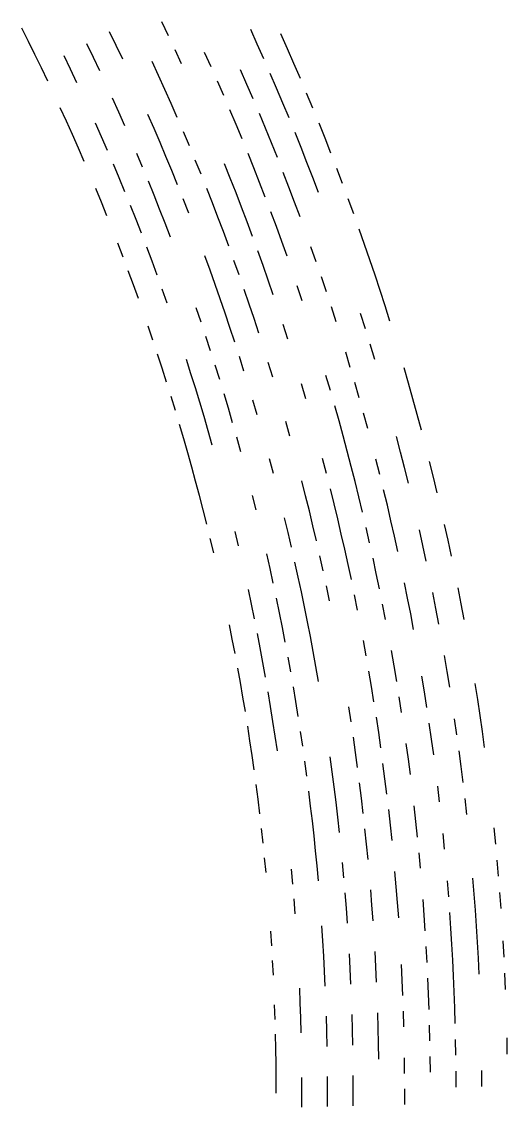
# Model space of a CAD drawing. Header units: metres. Extents: x -298 to 300, y -298 to 299.
# Drawn here: x 243.5 to 300, y -2.4 to 123.9 of the extents above; entities that cross this region are included whole.
import ezdxf

# ---------------------------------------------------------------- set-up
doc = ezdxf.new("R2010")
doc.units = ezdxf.units.M

msp = doc.modelspace()

# ---------------------------------------------------------------- linework, layer by layer
for p, q in [((260.5631, 122.308464, -692.8203), (259.78687, 123.9417, -692.8203)), ((244.25517, 121.65734, -692.8203), (243.48338, 123.1881, -692.8203)), ((254.48021, 121.17339, -692.8203), (253.71123, 122.768486, -692.8203)), ((270.89673, 121.31921, -692.8203), (270.12646, 123.01757, -692.8203)), ((245.01732, 120.1217, -692.8203), (244.25517, 121.65734, -692.8203)), ((251.82536, 119.79229, -692.8203), (251.06511, 121.37072, -692.8203)), ((271.6563, 119.61596, -692.8203), (270.89673, 121.31921, -692.8203)), ((274.40173, 120.80242, -692.8203), (273.63458, 122.52288, -692.8203)), ((245.76982, 118.58129, -692.8203), (245.01732, 120.1217, -692.8203)), ((255.23912, 119.57354, -692.8203), (254.48021, 121.17339, -692.8203)), ((262.08472, 119.027336, -692.8203), (261.32904, 120.67028, -692.8203)), ((265.51587, 118.69976, -692.8203), (264.7622, 120.36431, -692.8203)), ((275.15796, 119.0772, -692.8203), (274.40173, 120.80242, -692.8203)), ((249.16948, 118.41326, -692.8203), (248.41795, 119.97503, -692.8203)), ((252.57567, 118.2091, -692.8203), (251.82536, 119.79229, -692.8203)), ((259.40625, 117.692375, -692.8203), (258.65906, 119.318535, -692.8203)), ((275.90344, 117.34722, -692.8203), (275.15796, 119.0772, -692.8203)), ((246.51262, 117.03619, -692.8203), (245.76982, 118.58129, -692.8203)), ((249.91118, 116.84673, -692.8203), (249.16948, 118.41326, -692.8203)), ((260.1432, 116.06158, -692.8203), (259.40625, 117.692375, -692.8203)), ((269.6931, 116.64471, -692.8203), (268.95227, 118.33556, -692.8203)), ((273.14337, 116.195244, -692.8203), (272.4052, 117.90795, -692.8203)), ((266.9917, 115.35662, -692.8203), (266.25903, 117.03051, -692.8203)), ((270.42334, 114.94921, -692.8203), (269.6931, 116.64471, -692.8203)), ((254.76671, 113.43157, -692.8203), (254.04637, 115.02868, -692.8203)), ((260.86993, 114.42614, -692.8203), (260.1432, 116.06158, -692.8203)), ((273.87073, 114.47796, -692.8203), (273.14337, 116.195244, -692.8203)), ((277.36163, 113.873344, -692.8203), (276.63794, 115.6126, -692.8203)), ((248.6826, 112.37316, -692.8203), (247.96904, 113.93206, -692.8203)), ((261.58643, 112.786125, -692.8203), (260.86993, 114.42614, -692.8203)), ((274.58734, 112.756096, -692.8203), (273.87073, 114.47796, -692.8203)), ((255.47704, 111.82998, -692.8203), (254.76671, 113.43157, -692.8203)), ((258.88232, 111.50399, -692.8203), (258.17395, 113.12701, -692.8203)), ((268.42554, 111.99511, -692.8203), (267.71393, 113.67809, -692.8203)), ((271.8518, 111.54458, -692.8203), (271.14294, 113.24914, -692.8203)), ((249.3864, 110.80984, -692.8203), (248.6826, 112.37316, -692.8203)), ((252.77916, 110.534996, -692.8203), (252.07701, 112.11968, -692.8203)), ((259.58044, 109.87652, -692.8203), (258.88232, 111.50399, -692.8203)), ((269.1266, 110.30764, -692.8203), (268.42554, 111.99511, -692.8203)), ((272.54993, 109.83556, -692.8203), (271.8518, 111.54458, -692.8203)), ((278.77612, 110.38134, -692.8203), (278.07434, 112.12957, -692.8203)), ((250.08037, 109.24206, -692.8203), (249.3864, 110.80984, -692.8203)), ((253.4713, 108.945915, -692.8203), (252.77916, 110.534996, -692.8203)), ((262.98834, 109.49273, -692.8203), (262.29248, 111.141655, -692.8203)), ((275.98804, 109.299, -692.8203), (275.2931, 111.02975, -692.8203)), ((279.46686, 108.628716, -692.8203), (278.77612, 110.38134, -692.8203)), ((250.76445, 107.669975, -692.8203), (250.08037, 109.24206, -692.8203)), ((260.2683, 108.24468, -692.8203), (259.58044, 109.87652, -692.8203)), ((273.2373, 108.122215, -692.8203), (272.54993, 109.83556, -692.8203)), ((276.67206, 107.563896, -692.8203), (275.98804, 109.299, -692.8203)), ((257.5475, 106.99871, -692.8203), (256.86743, 108.61346, -692.8203)), ((260.94598, 106.60854, -692.8203), (260.2683, 108.24468, -692.8203)), ((264.34875, 106.18194, -692.8203), (263.6737, 107.8395, -692.8203)), ((267.75555, 105.718834, -692.8203), (267.08337, 107.39782, -692.8203)), ((270.49683, 106.91961, -692.8203), (269.81702, 108.615776, -692.8203)), ((277.3452, 105.824486, -692.8203), (276.67206, 107.563896, -692.8203)), ((254.82567, 105.75478, -692.8203), (254.15349, 107.35247, -692.8203)), ((261.61334, 104.96813, -692.8203), (260.94598, 106.60854, -692.8203)), ((271.16602, 105.21917, -692.8203), (270.49683, 106.91961, -692.8203)), ((274.57983, 104.68261, -692.8203), (273.91394, 106.40453, -692.8203)), ((280.8153, 105.11056, -692.8203), (280.1466, 106.87176, -692.8203)), ((255.48778, 104.152885, -692.8203), (254.82567, 105.75478, -692.8203)), ((258.877, 103.75643, -692.8203), (258.21735, 105.37966, -692.8203)), ((268.41724, 104.03564, -692.8203), (267.75555, 105.718834, -692.8203)), ((271.82446, 103.51455, -692.8203), (271.16602, 105.21917, -692.8203)), ((278.00732, 104.080894, -692.8203), (277.3452, 105.824486, -692.8203)), ((252.75731, 102.928185, -692.8203), (252.10295, 104.51293, -692.8203)), ((259.5265, 102.12908, -692.8203), (258.877, 103.75643, -692.8203)), ((265.6676, 102.85421, -692.8203), (265.01343, 104.520164, -692.8203)), ((269.06824, 102.34832, -692.8203), (268.41724, 104.03564, -692.8203)), ((275.23486, 102.956535, -692.8203), (274.57983, 104.68261, -692.8203)), ((253.40172, 101.33929, -692.8203), (252.75731, 102.928185, -692.8203)), ((256.78174, 100.9367, -692.8203), (256.13977, 102.54684, -692.8203)), ((262.9171, 101.67489, -692.8203), (262.2704, 103.3236, -692.8203)), ((266.31128, 101.1842, -692.8203), (265.6676, 102.85421, -692.8203)), ((269.70874, 100.65691, -692.8203), (269.06824, 102.34832, -692.8203)), ((275.87903, 101.22637, -692.8203), (275.23486, 102.956535, -692.8203)), ((282.1195, 101.575676, -692.8203), (281.47296, 103.345146, -692.8203)), ((260.16577, 100.49767, -692.8203), (259.5265, 102.12908, -692.8203)), ((266.94446, 99.510124, -692.8203), (266.31128, 101.1842, -692.8203)), ((273.10913, 100.09301, -692.8203), (272.47217, 101.80581, -692.8203)), ((257.41357, 99.32256, -692.8203), (256.78174, 100.9367, -692.8203)), ((260.7948, 98.862236, -692.8203), (260.16577, 100.49767, -692.8203)), ((270.33856, 98.96151, -692.8203), (269.70874, 100.65691, -692.8203)), ((273.73535, 98.37621, -692.8203), (273.10913, 100.09301, -692.8203)), ((267.56714, 97.832115, -692.8203), (266.94446, 99.510124, -692.8203)), ((283.37915, 98.02459, -692.8203), (282.75488, 99.80212, -692.8203)), ((255.27489, 96.54873, -692.8203), (254.6605, 98.14953, -692.8203)), ((258.64673, 96.08245, -692.8203), (258.03528, 97.70443, -692.8203)), ((274.35083, 96.65554, -692.8203), (273.73535, 98.37621, -692.8203)), ((277.7461, 96.011955, -692.8203), (277.13464, 97.75402, -692.8203)), ((283.9922, 96.24316, -692.8203), (283.37915, 98.02459, -692.8203)), ((259.24805, 94.4566, -692.8203), (258.64673, 96.08245, -692.8203)), ((265.40002, 95.04034, -692.8203), (264.79492, 96.70483, -692.8203)), ((268.78088, 94.46444, -692.8203), (268.17932, 96.1502, -692.8203)), ((271.56622, 95.55892, -692.8203), (270.95776, 97.26214, -692.8203)), ((284.59412, 94.45791, -692.8203), (283.9922, 96.24316, -692.8203)), ((256.4734, 93.335686, -692.8203), (255.8792, 94.944084, -692.8203)), ((265.99463, 93.37206, -692.8203), (265.40002, 95.04034, -692.8203)), ((272.164, 93.85189, -692.8203), (271.56622, 95.55892, -692.8203)), ((272.75104, 92.141106, -692.8203), (272.164, 93.85189, -692.8203)), ((278.93616, 92.51641, -692.8203), (278.34668, 94.266045, -692.8203)), ((285.18475, 92.66888, -692.8203), (284.59412, 94.45791, -692.8203)), ((257.0575, 91.72353, -692.8203), (256.4734, 93.335686, -692.8203)), ((260.41998, 91.19372, -692.8203), (259.8391, 92.82702, -692.8203)), ((266.57886, 91.700096, -692.8203), (265.99463, 93.37206, -692.8203)), ((269.95215, 91.08172, -692.8203), (269.37183, 92.774925, -692.8203)), ((276.13208, 91.470604, -692.8203), (275.5492, 93.20266, -692.8203)), ((285.76416, 90.87615, -692.8203), (285.18475, 92.66888, -692.8203)), ((267.15247, 90.02444, -692.8203), (266.57886, 91.700096, -692.8203)), ((270.52185, 89.38488, -692.8203), (269.95215, 91.08172, -692.8203)), ((264.35205, 88.96929, -692.8203), (263.7851, 90.62737, -692.8203)), ((267.71558, 88.34521, -692.8203), (267.15247, 90.02444, -692.8203)), ((280.0822, 89.00616, -692.8203), (279.5147, 90.763084, -692.8203)), ((283.4707, 88.21029, -692.8203), (282.90808, 89.9887, -692.8203)), ((286.33228, 89.07983, -692.8203), (285.76416, 90.87615, -692.8203)), ((258.7489, 86.86544, -692.8203), (258.1953, 88.488365, -692.8203)), ((271.0808, 87.68447, -692.8203), (270.52185, 89.38488, -692.8203)), ((274.44757, 86.98702, -692.8203), (273.89282, 88.70861, -692.8203)), ((265.45465, 85.6426, -692.8203), (264.90857, 87.3077, -692.8203)), ((268.26813, 86.66247, -692.8203), (267.71558, 88.34521, -692.8203)), ((284.56238, 84.643, -692.8203), (284.02216, 86.42837, -692.8203)), ((259.82556, 83.60931, -692.8203), (259.29236, 85.23907, -692.8203)), ((269.34143, 83.286644, -692.8203), (268.81006, 84.97625, -692.8203)), ((281.71838, 83.71429, -692.8203), (281.18408, 85.48165, -692.8203)), ((260.3485, 81.97619, -692.8203), (259.82556, 83.60931, -692.8203)), ((263.16974, 82.97405, -692.8203), (262.6405, 84.62487, -692.8203)), ((266.51538, 82.30221, -692.8203), (265.99023, 83.97408, -692.8203)), ((272.69373, 82.56255, -692.8203), (272.16687, 84.27325, -692.8203)), ((288.4917, 81.85964, -692.8203), (287.96887, 83.66976, -692.8203)), ((263.68866, 81.31994, -692.8203), (263.16974, 82.97405, -692.8203)), ((279.40015, 81.00414, -692.8203), (278.88287, 82.75707, -692.8203)), ((264.19714, 79.66256, -692.8203), (263.68866, 81.31994, -692.8203)), ((276.55798, 80.06667, -692.8203), (276.0467, 81.80172, -692.8203)), ((282.75366, 80.16955, -692.8203), (282.24158, 81.943535, -692.8203)), ((289.00317, 80.04626, -692.8203), (288.4917, 81.85964, -692.8203)), ((261.3636, 78.70022, -692.8203), (260.8612, 80.339806, -692.8203)), ((264.69525, 78.00201, -692.8203), (264.19714, 79.66256, -692.8203)), ((267.53418, 78.94869, -692.8203), (267.03003, 80.62707, -692.8203)), ((270.87183, 78.19817, -692.8203), (270.3723, 79.897545, -692.8203)), ((289.5033, 78.22967, -692.8203), (289.00317, 80.04626, -692.8203)), ((268.0277, 77.26717, -692.8203), (267.53418, 78.94869, -692.8203)), ((280.4015, 77.48873, -692.8203), (279.90637, 79.24804, -692.8203)), ((283.7444, 76.61202, -692.8203), (283.25464, 78.39236, -692.8203)), ((265.18292, 76.33834, -692.8203), (264.69525, 78.00201, -692.8203)), ((274.6936, 75.68749, -692.8203), (274.20984, 77.41094, -692.8203)), ((280.88568, 75.72637, -692.8203), (280.4015, 77.48873, -692.8203)), ((289.99188, 76.409966, -692.8203), (289.5033, 78.22967, -692.8203)), ((262.33746, 75.411674, -692.8203), (261.8557, 77.05749, -692.8203)), ((265.66016, 74.67162, -692.8203), (265.18292, 76.33834, -692.8203)), ((262.8089, 73.76287, -692.8203), (262.33746, 75.411674, -692.8203)), ((268.98303, 73.89495, -692.8203), (268.51068, 75.58257, -692.8203)), ((281.3587, 73.96093, -692.8203), (280.88568, 75.72637, -692.8203)), ((287.5675, 73.86233, -692.8203), (287.09485, 75.66689, -692.8203)), ((263.27002, 72.11108, -692.8203), (262.8089, 73.76287, -692.8203)), ((281.82068, 72.19259, -692.8203), (281.3587, 73.96093, -692.8203)), ((288.02875, 72.0548, -692.8203), (287.5675, 73.86233, -692.8203)), ((263.7207, 70.45641, -692.8203), (263.27002, 72.11108, -692.8203)), ((272.76257, 71.37014, -692.8203), (272.30597, 73.0816, -692.8203)), ((278.95056, 71.34481, -692.8203), (278.49396, 73.095146, -692.8203)), ((282.27155, 70.42132, -692.8203), (281.82068, 72.19259, -692.8203)), ((285.14642, 71.25298, -692.8203), (284.6903, 73.04226, -692.8203)), ((288.47864, 70.24438, -692.8203), (288.02875, 72.0548, -692.8203)), ((291.38916, 70.93279, -692.8203), (290.9348, 72.76144, -692.8203)), ((291.8319, 69.10131, -692.8203), (291.38916, 70.93279, -692.8203)), ((264.16095, 68.79894, -692.8203), (263.7207, 70.45641, -692.8203)), ((276.52014, 68.76409, -692.8203), (276.07983, 70.49923, -692.8203)), ((279.8307, 67.835625, -692.8203), (279.39612, 69.591606, -692.8203)), ((282.71124, 68.64727, -692.8203), (282.27155, 70.42132, -692.8203)), ((264.59082, 67.138725, -692.8203), (264.16095, 68.79894, -692.8203)), ((270.76636, 67.11556, -692.8203), (270.33655, 68.81463, -692.8203)), ((276.94952, 67.02618, -692.8203), (276.52014, 68.76409, -692.8203)), ((283.13977, 66.870445, -692.8203), (282.71124, 68.64727, -692.8203)), ((286.0249, 67.665886, -692.8203), (285.5913, 69.46081, -692.8203)), ((265.01025, 65.47582, -692.8203), (264.59082, 67.138725, -692.8203)), ((277.36804, 65.285576, -692.8203), (276.94952, 67.02618, -692.8203)), ((280.25415, 66.07693, -692.8203), (279.8307, 67.835625, -692.8203)), ((286.44727, 65.86828, -692.8203), (286.0249, 67.665886, -692.8203)), ((274.48132, 64.49645, -692.8203), (274.0678, 66.218925, -692.8203)), ((280.66663, 64.315575, -692.8203), (280.25415, 66.07693, -692.8203)), ((286.85828, 64.068016, -692.8203), (286.44727, 65.86828, -692.8203)), ((268.70618, 62.924763, -692.8203), (268.30267, 64.610985, -692.8203)), ((274.8839, 62.77141, -692.8203), (274.48132, 64.49645, -692.8203)), ((277.77557, 63.542377, -692.8203), (277.36804, 65.285576, -692.8203)), ((283.96338, 63.308857, -692.8203), (283.55725, 65.090965, -692.8203)), ((290.16425, 62.97539, -692.8203), (289.76, 64.79659, -692.8203)), ((293.09106, 63.590565, -692.8203), (292.68286, 65.43011, -692.8203)), ((265.81775, 62.14223, -692.8203), (265.41925, 63.81029, -692.8203)), ((281.06805, 62.551655, -692.8203), (280.66663, 64.315575, -692.8203)), ((287.25806, 62.265186, -692.8203), (286.85828, 64.068016, -692.8203)), ((293.48767, 61.748432, -692.8203), (293.09106, 63.590565, -692.8203)), ((272.37878, 60.293232, -692.8203), (271.99176, 62.002613, -692.8203)), ((281.45837, 60.785236, -692.8203), (281.06805, 62.551655, -692.8203)), ((290.55707, 61.15166, -692.8203), (290.16425, 62.97539, -692.8203)), ((275.65674, 59.31383, -692.8203), (275.27576, 61.043842, -692.8203)), ((278.5578, 60.04842, -692.8203), (278.17218, 61.79665, -692.8203)), ((281.8376, 59.016376, -692.8203), (281.45837, 60.785236, -692.8203)), ((284.7422, 59.73714, -692.8203), (284.3584, 61.52422, -692.8203)), ((272.75513, 58.58144, -692.8203), (272.37878, 60.293232, -692.8203)), ((285.11475, 57.94765, -692.8203), (284.7422, 59.73714, -692.8203)), ((276.0268, 57.58144, -692.8203), (275.65674, 59.31383, -692.8203)), ((279.29602, 56.54485, -692.8203), (278.93243, 58.29781, -692.8203)), ((288.38916, 56.842, -692.8203), (288.02344, 58.65209, -692.8203)), ((270.214, 56.155384, -692.8203), (269.85297, 57.851276, -692.8203)), ((273.4754, 55.150898, -692.8203), (273.1206, 56.8673, -692.8203)), ((276.386, 55.84676, -692.8203), (276.0268, 57.58144, -692.8203)), ((282.56262, 55.471607, -692.8203), (282.2057, 57.245136, -692.8203)), ((291.66675, 55.666035, -692.8203), (291.30835, 57.496906, -692.8203)), ((294.60803, 56.20757, -692.8203), (294.24622, 58.056873, -692.8203)), ((270.56433, 54.457233, -692.8203), (270.214, 56.155384, -692.8203)), ((276.73425, 54.10982, -692.8203), (276.386, 55.84676, -692.8203)), ((285.82617, 54.361774, -692.8203), (285.47607, 56.15584, -692.8203)), ((288.7434, 55.02962, -692.8203), (288.38916, 56.842, -692.8203)), ((292.01355, 53.832935, -692.8203), (291.66675, 55.666035, -692.8203)), ((294.95825, 54.356007, -692.8203), (294.60803, 56.20757, -692.8203)), ((273.81934, 53.43224, -692.8203), (273.4754, 55.150898, -692.8203)), ((289.08636, 53.215015, -692.8203), (288.7434, 55.02962, -692.8203)), ((267.98816, 52.08376, -692.8203), (267.65277, 53.765797, -692.8203)), ((274.1526, 51.711475, -692.8203), (273.81934, 53.43224, -692.8203)), ((277.07166, 52.370716, -692.8203), (276.73425, 54.10982, -692.8203)), ((268.313, 50.399647, -692.8203), (267.98816, 52.08376, -692.8203)), ((271.23303, 51.054462, -692.8203), (270.90405, 52.756916, -692.8203)), ((277.39807, 50.629505, -692.8203), (277.07166, 52.370716, -692.8203)), ((283.56653, 50.13799, -692.8203), (283.2431, 51.917957, -692.8203)), ((271.55127, 49.349964, -692.8203), (271.23303, 51.054462, -692.8203)), ((277.71362, 48.88628, -692.8203), (277.39807, 50.629505, -692.8203)), ((286.8086, 48.966755, -692.8203), (286.49243, 50.76717, -692.8203)), ((271.8589, 47.64345, -692.8203), (271.55127, 49.349964, -692.8203)), ((274.78644, 48.263752, -692.8203), (274.4749, 49.988605, -692.8203)), ((292.9851, 48.32091, -692.8203), (292.6728, 50.160297, -692.8203)), ((268.93085, 47.02538, -692.8203), (268.6272, 48.71349, -692.8203)), ((278.01813, 47.14104, -692.8203), (277.71362, 48.88628, -692.8203)), ((284.17993, 46.57201, -692.8203), (283.8789, 48.355976, -692.8203)), ((287.11353, 47.164387, -692.8203), (286.8086, 48.966755, -692.8203)), ((293.28577, 46.479603, -692.8203), (292.9851, 48.32091, -692.8203)), ((269.22388, 45.335407, -692.8203), (268.93085, 47.02538, -692.8203)), ((290.34387, 45.936024, -692.8203), (290.04663, 47.758717, -692.8203)), ((296.53455, 45.066883, -692.8203), (296.24268, 46.92864, -692.8203)), ((272.44183, 44.22481, -692.8203), (272.1557, 45.935047, -692.8203)), ((275.37695, 44.808247, -692.8203), (275.08716, 46.536945, -692.8203)), ((284.46985, 44.786182, -692.8203), (284.17993, 46.57201, -692.8203)), ((290.62964, 44.11147, -692.8203), (290.34387, 45.936024, -692.8203)), ((269.5063, 43.643574, -692.8203), (269.22388, 45.335407, -692.8203)), ((272.71716, 42.512745, -692.8203), (272.44183, 44.22481, -692.8203)), ((275.65594, 43.077778, -692.8203), (275.37695, 44.808247, -692.8203)), ((287.6892, 43.554035, -692.8203), (287.40704, 45.360126, -692.8203)), ((296.81476, 43.203327, -692.8203), (296.53455, 45.066883, -692.8203)), ((281.80737, 42.4453, -692.8203), (281.53223, 44.214466, -692.8203)), ((285.01593, 41.209187, -692.8203), (284.74854, 42.998554, -692.8203)), ((297.08325, 41.338, -692.8203), (296.81476, 43.203327, -692.8203)), ((270.03918, 40.25472, -692.8203), (269.77808, 41.95, -692.8203)), ((272.9818, 40.799, -692.8203), (272.71716, 42.512745, -692.8203)), ((291.16675, 40.45708, -692.8203), (290.90393, 42.285114, -692.8203)), ((294.11847, 40.94469, -692.8203), (293.85254, 42.79143, -692.8203)), ((273.23566, 39.083607, -692.8203), (272.9818, 40.799, -692.8203)), ((276.18127, 39.611652, -692.8203), (275.92407, 41.34554, -692.8203)), ((282.32434, 38.901905, -692.8203), (282.0714, 40.674427, -692.8203)), ((285.2721, 39.41817, -692.8203), (285.01593, 41.209187, -692.8203)), ((291.4181, 38.6274, -692.8203), (291.16675, 40.45708, -692.8203)), ((297.34003, 39.471058, -692.8203), (297.08325, 41.338, -692.8203)), ((270.28967, 38.55782, -692.8203), (270.03918, 40.25472, -692.8203)), ((288.4677, 38.125477, -692.8203), (288.2196, 39.936634, -692.8203)), ((270.52948, 36.859364, -692.8203), (270.28967, 38.55782, -692.8203)), ((279.6147, 36.632343, -692.8203), (279.3761, 38.387928, -692.8203)), ((282.56604, 37.127827, -692.8203), (282.32434, 38.901905, -692.8203)), ((288.70447, 36.312794, -692.8203), (288.4677, 38.125477, -692.8203)), ((294.6156, 37.246387, -692.8203), (294.3728, 39.096333, -692.8203)), ((276.66296, 36.13912, -692.8203), (276.4276, 37.87615, -692.8203)), ((285.75073, 35.83141, -692.8203), (285.5171, 37.625538, -692.8203)), ((294.84668, 35.394917, -692.8203), (294.6156, 37.246387, -692.8203)), ((279.84222, 34.875324, -692.8203), (279.6147, 36.632343, -692.8203)), ((285.97314, 34.035816, -692.8203), (285.75073, 35.83141, -692.8203)), ((270.9771, 33.458027, -692.8203), (270.75867, 35.159412, -692.8203)), ((277.10107, 32.660755, -692.8203), (276.88745, 34.400623, -692.8203)), ((280.05872, 33.11687, -692.8203), (279.84222, 34.875324, -692.8203)), ((283.0161, 33.575214, -692.8203), (282.79663, 35.352222, -692.8203)), ((292.1031, 33.129322, -692.8203), (291.8863, 34.96346, -692.8203)), ((271.18488, 31.7553, -692.8203), (270.9771, 33.458027, -692.8203)), ((280.26416, 31.357046, -692.8203), (280.05872, 33.11687, -692.8203)), ((283.22437, 31.796804, -692.8203), (283.0161, 33.575214, -692.8203)), ((295.27405, 31.687796, -692.8203), (295.06616, 33.54204, -692.8203)), ((277.3037, 30.919546, -692.8203), (277.10107, 32.660755, -692.8203)), ((286.38403, 30.440542, -692.8203), (286.1842, 32.23882, -692.8203)), ((289.3463, 30.866201, -692.8203), (289.1438, 32.683094, -692.8203)), ((277.49542, 29.177084, -692.8203), (277.3037, 30.919546, -692.8203)), ((280.45856, 29.595968, -692.8203), (280.26416, 31.357046, -692.8203)), ((286.5725, 28.641012, -692.8203), (286.38403, 30.440542, -692.8203)), ((289.53748, 29.048056, -692.8203), (289.3463, 30.866201, -692.8203)), ((271.5683, 28.345999, -692.8203), (271.38196, 30.05126, -692.8203)), ((277.67615, 27.433432, -692.8203), (277.49542, 29.177084, -692.8203)), ((283.6073, 28.236227, -692.8203), (283.4214, 30.017141, -692.8203)), ((292.68433, 27.6191, -692.8203), (292.50214, 29.457052, -692.8203)), ((298.6339, 28.238272, -692.8203), (298.4477, 30.11373, -692.8203)), ((283.78204, 26.454184, -692.8203), (283.6073, 28.236227, -692.8203)), ((271.9088, 24.93212, -692.8203), (271.7439, 26.639608, -692.8203)), ((277.84595, 25.68865, -692.8203), (277.67615, 27.433432, -692.8203)), ((289.88544, 25.408285, -692.8203), (289.71716, 27.22872, -692.8203)), ((275.03406, 23.582083, -692.8203), (274.87756, 25.309256, -692.8203)), ((278.00476, 23.9428, -692.8203), (277.84595, 25.68865, -692.8203)), ((280.97534, 24.305807, -692.8203), (280.81415, 26.070272, -692.8203)), ((298.97107, 24.484, -692.8203), (298.80835, 26.361685, -692.8203)), ((287.0702, 23.235739, -692.8203), (286.91565, 25.038534, -692.8203)), ((296.1383, 22.398672, -692.8203), (295.98877, 24.258627, -692.8203)), ((284.239, 21.101797, -692.8203), (284.0979, 22.886892, -692.8203)), ((287.21344, 21.431967, -692.8203), (287.0702, 23.235739, -692.8203)), ((293.16162, 22.098745, -692.8203), (293.01416, 23.93987, -692.8203)), ((275.31445, 20.124899, -692.8203), (275.1797, 21.853933, -692.8203)), ((281.2644, 20.773916, -692.8203), (281.12537, 22.540335, -692.8203)), ((290.3216, 19.94103, -692.8203), (290.18762, 21.764364, -692.8203)), ((296.27606, 20.537802, -692.8203), (296.1383, 22.398672, -692.8203)), ((299.26093, 20.725729, -692.8203), (299.1219, 22.605337, -692.8203)), ((281.3922, 19.006643, -692.8203), (281.2644, 20.773916, -692.8203)), ((284.3689, 19.315847, -692.8203), (284.239, 21.101797, -692.8203)), ((287.34534, 19.62731, -692.8203), (287.21344, 21.431967, -692.8203)), ((293.422, 18.41384, -692.8203), (293.2976, 20.256704, -692.8203)), ((296.40222, 18.676077, -692.8203), (296.27606, 20.537802, -692.8203)), ((290.4441, 18.116842, -692.8203), (290.3216, 19.94103, -692.8203)), ((272.5724, 16.380667, -692.8203), (272.46118, 18.092611, -692.8203)), ((278.53033, 16.950369, -692.8203), (278.4154, 18.699697, -692.8203)), ((293.53485, 16.570211, -692.8203), (293.422, 18.41384, -692.8203)), ((296.5166, 16.813559, -692.8203), (296.40222, 18.676077, -692.8203)), ((278.63428, 15.200308, -692.8203), (278.53033, 16.950369, -692.8203)), ((293.6361, 14.725882, -692.8203), (293.53485, 16.570211, -692.8203)), ((296.61932, 14.950369, -692.8203), (296.5166, 16.813559, -692.8203)), ((299.60718, 15.082083, -692.8203), (299.5036, 16.96404, -692.8203)), ((278.72717, 13.449636, -692.8203), (278.63428, 15.200308, -692.8203)), ((281.70923, 13.70043, -692.8203), (281.61475, 15.469839, -692.8203)), ((284.69116, 13.953451, -692.8203), (284.59497, 15.741598, -692.8203)), ((290.6546, 14.46633, -692.8203), (290.55505, 16.291922, -692.8203)), ((272.76257, 12.954855, -692.8203), (272.67285, 14.668081, -692.8203)), ((284.77618, 12.164724, -692.8203), (284.69116, 13.953451, -692.8203)), ((287.75952, 12.401297, -692.8203), (287.67297, 14.208761, -692.8203)), ((293.72577, 12.880941, -692.8203), (293.6361, 14.725882, -692.8203)), ((296.71033, 13.086538, -692.8203), (296.61932, 14.950369, -692.8203)), ((278.80908, 11.698385, -692.8203), (278.72717, 13.449636, -692.8203)), ((281.79272, 11.93041, -692.8203), (281.70923, 13.70043, -692.8203)), ((290.81934, 10.813375, -692.8203), (290.74268, 12.640127, -692.8203)), ((293.80383, 11.035452, -692.8203), (293.72577, 12.880941, -692.8203)), ((299.77893, 11.316366, -692.8203), (299.69897, 13.199514, -692.8203)), ((275.8949, 9.735586, -692.8203), (275.82538, 11.468588, -692.8203)), ((287.83466, 10.593313, -692.8203), (287.75952, 12.401297, -692.8203)), ((290.8844, 8.986166, -692.8203), (290.81934, 10.813375, -692.8203)), ((293.87024, 9.189505, -692.8203), (293.80383, 11.035452, -692.8203)), ((272.96704, 7.812155, -692.8203), (272.90967, 9.526815, -692.8203)), ((275.95355, 8.002157, -692.8203), (275.8949, 9.735586, -692.8203)), ((293.92517, 7.34313, -692.8203), (293.87024, 9.189505, -692.8203)), ((276.00134, 6.268393, -692.8203), (275.95355, 8.002157, -692.8203)), ((278.9889, 6.441885, -692.8203), (278.93994, 8.194448, -692.8203)), ((281.97632, 6.617666, -692.8203), (281.92627, 8.388967, -692.8203)), ((284.96362, 6.795706, -692.8203), (284.9124, 8.585775, -692.8203)), ((287.95093, 6.976004, -692.8203), (287.89844, 8.784842, -692.8203)), ((279.02673, 4.689047, -692.8203), (278.9889, 6.441885, -692.8203)), ((282.01526, 4.84606, -692.8203), (281.97632, 6.617666, -692.8203)), ((285.00366, 5.005331, -692.8203), (284.96362, 6.795706, -692.8203)), ((290.98022, 5.330648, -692.8203), (290.9381, 7.15859, -692.8203)), ((273.04956, 4.381857, -692.8203), (273.01367, 6.097158, -692.8203)), ((294.00006, 3.649496, -692.8203), (293.96838, 5.49645, -692.8203)), ((299.98035, 3.779745, -692.8203), (299.94775, 5.664358, -692.8203)), ((273.0746, 2.666342, -692.8203), (273.04956, 4.381857, -692.8203)), ((285.0324, 3.214712, -692.8203), (285.00366, 5.005331, -692.8203)), ((273.08887, 0.950704, -692.8203), (273.0746, 2.666342, -692.8203)), ((288.04004, 1.547903, -692.8203), (288.02173, 3.357473, -692.8203)), ((291.0301, 1.674154, -692.8203), (291.01086, 3.502493, -692.8203)), ((282.0653, -0.469858, -692.8203), (282.0597, 1.302236, -692.8203)), ((294.02856, -0.04484, -692.8203), (294.02014, 1.802389, -692.8203)), ((297.0193, 0.028311, -692.8203), (297.0103, 1.894491, -692.8203)), ((273.0924, -0.764994, -692.8203), (273.08887, 0.950704, -692.8203)), ((276.08337, -0.668894, -692.8203), (276.07922, 1.065603, -692.8203)), ((279.07434, -0.570505, -692.8203), (279.06946, 1.182791, -692.8203)), ((276.07666, -2.403391, -692.8203), (276.08337, -0.668894, -692.8203)), ((279.06818, -2.323801, -692.8203), (279.07434, -0.570505, -692.8203)), ((282.0597, -2.241953, -692.8203), (282.0653, -0.469858, -692.8203)), ((288.0426, -2.071421, -692.8203), (288.047, -0.261759, -692.8203))]:
    msp.add_line(p, q)

doc.saveas('drawing.dxf')
